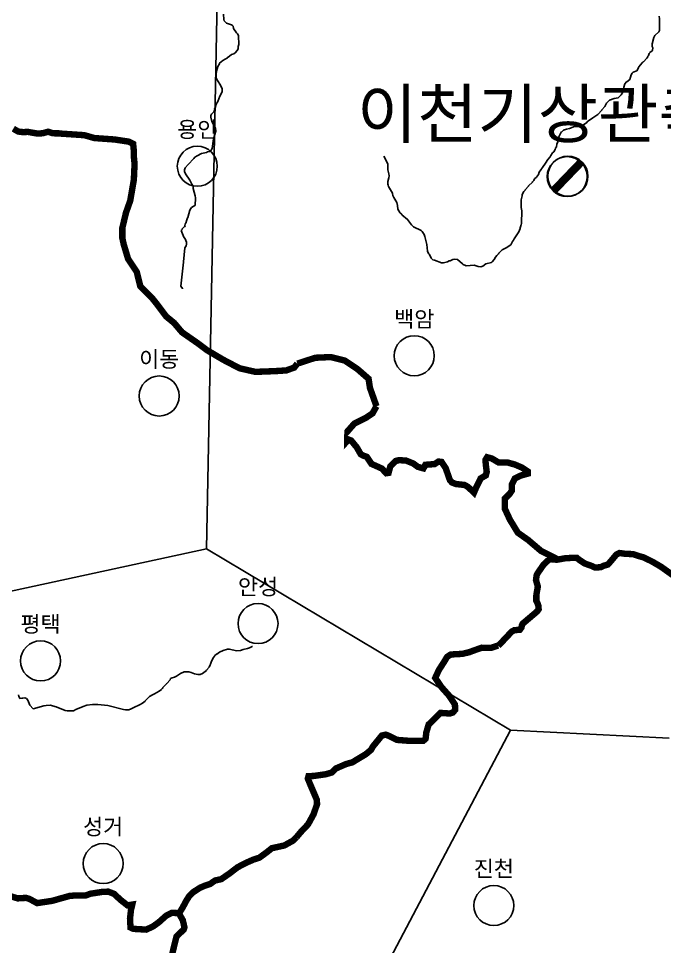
# Model space of a CAD drawing. Header units: millimetres. Extents: x -954552 to 1497340, y -301250 to 736091.
# Drawn here: x 208373 to 248724, y 370346 to 428269 of the extents above; entities that cross this region are included whole.
import ezdxf
from ezdxf.enums import TextEntityAlignment as Align

# ---------------------------------------------------------------- set-up
doc = ezdxf.new("R2010")
doc.units = ezdxf.units.MM
for name, color, linetype in [('2411', 7, 'Continuous'), ('AWS', 4, 'Continuous'), ('AWS명', 2, 'Continuous'), ('EL', 2, 'Continuous'), ('MAIN-RIVER', 5, 'Continuous'), ('Point', 1, 'Continuous'), ('관측소명', 3, 'Continuous'), ('기상청', 1, 'Continuous'), ('티센', 6, 'Continuous')]:
    doc.layers.add(name, color=color, linetype=linetype)
doc.styles.get("Standard").update_dxf_attribs({"font": ''})
doc.styles.get('Standard').set_extended_font_data('Gulim')

# ---------------------------------------------------------------- blocks, each defined once
blk = doc.blocks.new('관측소(기상청)')
at = {"layer": '기상청', "const_width": 500}
blk.add_lwpolyline([(821, 874), (-914, -926)], dxfattribs=at)
at = {"layer": '기상청'}
blk.add_circle((-46, -26), 1250, dxfattribs=at)

msp = doc.modelspace()

# ---------------------------------------------------------------- linework, layer by layer
at = {"layer": '2411', "const_width": 400}
for points in [[(210945, 421091), (210853, 421112), (210662, 421101), (210466, 421124), (210218, 421204), (209901, 421112), (209561, 421089), (209290, 421135), (208962, 421193), (208645, 421181), (208351, 421216), (208045, 421395)], [(238339, 389127), (238339, 389127), (238524, 389302), (239184, 390003), (239339, 390086), (239689, 390116), (239792, 390261), (239813, 390374), (239865, 390498), (239968, 390580), (240762, 391251), (240865, 391395), (240854, 391601), (240803, 391745), (240720, 391921), (240720, 392251), (240736, 392369), (240813, 392813), (240700, 393215), (240741, 393534), (240798, 393637), (241179, 394189), (241504, 394488), (241885, 394596), (241005, 395044), (240195, 395731), (239566, 396172), (239068, 396989), (238750, 397675), (238750, 398297), (239068, 398615), (239191, 398803), (239191, 399179), (239378, 399554), (239754, 399742), (240195, 399865), (240195, 399988), (239819, 400241), (239378, 400429), (238938, 400552), (238374, 400552), (237940, 400805), (237646, 400886), (237541, 400717), (237564, 400413), (237620, 399975), (237564, 399751), (237238, 399560), (236957, 398987), (236823, 398673), (236452, 399032), (236227, 399156), (235699, 399212), (235699, 399212), (235441, 399313), (235318, 399459), (235059, 400200), (234801, 400593), (234610, 400616), (234363, 400458), (233790, 400413), (233667, 400189), (233307, 400290), (233038, 400492), (232589, 400672), (232151, 400705), (231926, 400649), (231600, 400324), (231488, 399908), (231342, 399886), (231072, 400178), (230421, 400470), (230129, 400908), (229904, 400986), (229747, 401076), (229511, 401492), (229152, 401930), (228995, 401986), (228905, 401891), (228919, 402496), (229360, 402995), (230112, 403371), (230488, 403624), (230732, 404068)], [(250147, 393298), (249751, 393415), (249332, 393461), (248517, 394043), (247958, 394370), (247445, 394626), (247119, 394719), (246770, 394835), (246258, 394859), (245908, 394905), (245722, 394812), (245373, 394393), (245186, 394183), (244930, 394113), (244744, 394020), (244394, 393997), (244138, 394113), (243742, 394253), (243393, 394486), (243253, 394602), (242927, 394602), (242531, 394579), (241996, 394486), (241614, 394519)], [(225735, 377160), (225981, 377461), (226460, 377967), (226802, 378596), (227021, 379225), (227007, 379498), (226556, 380551), (226446, 380825), (226487, 380975), (226815, 380989), (227581, 381098), (227950, 381207), (228196, 381454), (228839, 381734), (229236, 381843), (229523, 382021), (230070, 382349), (230384, 382609), (230521, 382841), (230835, 383224), (231068, 383511), (231314, 383566), (231314, 383566), (231492, 383498), (232025, 383238), (232230, 383224), (232750, 383183), (233666, 383190), (233803, 383313), (233844, 383696), (233994, 384202), (234175, 384370), (234175, 384370), (234724, 384926), (235320, 384886), (235512, 384954), (235649, 385118), (235635, 385446), (235266, 386007), (234801, 386526), (234404, 387108), (234637, 387614), (234938, 388078), (235143, 388420), (235375, 388571), (236113, 388612), (236551, 388721), (236838, 388830), (237317, 388995), (237905, 388988), (238335, 389129), (238335, 389129)], [(218406, 372424), (218614, 372752), (218829, 373160), (219037, 373494), (219312, 373754), (219720, 374014), (220017, 374140), (220351, 374252), (220648, 374460), (221042, 374549), (221577, 374920), (222059, 375291), (222601, 375573), (223062, 375774), (223418, 375885), (223901, 376242), (224198, 376479), (224547, 376554), (224978, 376650), (225275, 376814), (225512, 376947), (225735, 377160)], [(207805, 373502), (208318, 373347), (208832, 373378), (209050, 373315), (209532, 373051), (210466, 373191), (211571, 373502), (212006, 373533), (212582, 373533), (212859, 373636), (213629, 373755), (213629, 373755), (213983, 373767), (214341, 373627), (214745, 373253), (215181, 372911), (215477, 372958), (215399, 372631), (215337, 372086), (215368, 371526), (215547, 371444), (216347, 371397), (216768, 371590), (217128, 371848), (217602, 372270), (217942, 372445), (218406, 372424), (218508, 372203), (218633, 371989), (218737, 371541), (218690, 371401), (218239, 370966), (218052, 370203), (217959, 369814)]]:
    msp.add_lwpolyline(points, dxfattribs=at)
at = {"layer": '2411', "linetype": 'Continuous', "const_width": 400}
for points in [[(210493, 421121), (212476, 420990), (213105, 420810), (214363, 420721), (215261, 420586), (215531, 420451), (215576, 420002), (215576, 419643), (215621, 419194), (215576, 418205), (215351, 416903), (215082, 416140), (214857, 415196), (214857, 414568), (214947, 414163), (215217, 413265), (215756, 412457), (215980, 411558), (216699, 410840), (217059, 410391), (217598, 409672), (218092, 409268), (218586, 408684), (219620, 407965), (220159, 407561), (221147, 406977), (222181, 406438), (223169, 406214), (224382, 406259), (225101, 406304), (225595, 406483), (225787, 406729)], [(225787, 406729), (226916, 407095), (227878, 407138), (228752, 406920), (229539, 406395), (230239, 405784), (230326, 405215), (230732, 404068)]]:
    msp.add_lwpolyline(points, dxfattribs=at)
at = {"layer": 'AWS'}
for centre in [(219539, 419049), (233092, 407218), (217160, 404708), (223334, 390502), (209748, 388170), (213660, 375520), (238065, 372899)]:
    msp.add_circle(centre, 1250, dxfattribs=at)
at = {"layer": 'MAIN-RIVER'}
for points in [[(221169, 428542), (221188, 428208), (221224, 428120), (221360, 427978), (221670, 427875), (221720, 427852), (221781, 427789), (221804, 427658), (221990, 427377), (222044, 427320), (222092, 427244), (222115, 427184), (222125, 426653), (222092, 426535), (222083, 426379), (222032, 426280), (221900, 426131), (221822, 426071), (221678, 426023), (221655, 426002), (221475, 425852), (221431, 425840), (221425, 425821), (221135, 425657), (221135, 425657), (220932, 425486), (220919, 425442), (220829, 425276), (220743, 424989), (220709, 424808), (220712, 424640), (220748, 424514), (220945, 424173), (220999, 424101), (221094, 423890), (221091, 423722), (221039, 423566), (220949, 423418), (220822, 423101), (220722, 422921), (220660, 422704), (220613, 422643), (220629, 422621), (220591, 422496), (220563, 422448), (220431, 422302), (220392, 422221), (220387, 422123), (220402, 422010), (220442, 421839), (220685, 421423), (220702, 421248), (220556, 420757), (220459, 420159), (220363, 419991), (220335, 419972), (220335, 419972), (220172, 419947), (220114, 419917), (219811, 419838), (219526, 419702), (219388, 419607), (219325, 419543), (219325, 419530), (218974, 419168), (218784, 418942), (218739, 418830), (218737, 418718), (218811, 418583), (219068, 418176), (219208, 417935), (219272, 417798), (219283, 417663), (219412, 417209), (219435, 417083), (219403, 416609), (219384, 416606), (219187, 416465), (219143, 416420), (219073, 416302), (218941, 415840), (218928, 415827), (218892, 415714), (218879, 415698), (218816, 415506), (218778, 415458), (218764, 415339), (218782, 415313), (218782, 415313), (218782, 415295), (218732, 415283), (218604, 415148), (218566, 415061), (218535, 415038), (218690, 414628), (218781, 414520), (218865, 414319), (218870, 414187), (218843, 414088), (218770, 413963), (218671, 413086), (218677, 413067), (218664, 412873), (218517, 411563), (218607, 411425), (218613, 411392)], [(231192, 419680), (231426, 419245), (231443, 419182), (231438, 418833), (231503, 418582), (231519, 418450), (231511, 418326), (231444, 418089), (231448, 417933), (231460, 417864), (231489, 417783), (231733, 417370), (231733, 417350), (231755, 417226), (231812, 417094), (231996, 416788), (232052, 416605), (232060, 416361), (232194, 416163), (232194, 416144), (232318, 416051), (232326, 416027), (232679, 415733), (232925, 415386), (233048, 415259), (233526, 415045), (233591, 414971), (233715, 414795), (233763, 414657), (233886, 414171), (233918, 413757), (233918, 413757), (233993, 413610), (234029, 413560), (234096, 413461), (234154, 413317), (234252, 413209), (234351, 413189), (234799, 413026), (234924, 413030), (235161, 413082), (235269, 413137), (235329, 413153), (235496, 413226), (235596, 413244), (235802, 413234), (236097, 412961), (236148, 412921), (236289, 412845), (236331, 412839), (236845, 412880), (237087, 412783), (237249, 412774), (237375, 412822), (237565, 412956), (237910, 413041), (237967, 413075), (238095, 413219), (238095, 413238), (238165, 413371), (238252, 413487), (238349, 413592), (238369, 413626), (238369, 413626), (238585, 413842), (238867, 413987), (238907, 414003), (239130, 414153), (239230, 414347), (239295, 414428), (239343, 414512), (239545, 414823), (239621, 414960), (239705, 415164), (239706, 415196), (239758, 415335), (239752, 415364), (239771, 415382), (239787, 415493), (239823, 416268), (239770, 416469), (239766, 416956), (239832, 417205), (239840, 417280), (239942, 417472), (240013, 417554), (240020, 417573), (240237, 417810), (240237, 417823), (240470, 418056), (240471, 418082), (240560, 418167), (240604, 418261), (240737, 418371), (240859, 418528), (240859, 418528), (240905, 418680), (240938, 418742), (241014, 418841), (241036, 418893), (241096, 418970), (241302, 419233), (241436, 419465), (241575, 419639), (241617, 419724), (241737, 419891), (241806, 419947), (241890, 420086), (241910, 420182), (241979, 420268), (242008, 420436), (242072, 420564), (242093, 420695), (242087, 420742), (242124, 420896), (242244, 421139), (242271, 421178), (242297, 421184), (242303, 421203), (242421, 421306), (242594, 421368), (242798, 421401), (242854, 421435), (243080, 421525), (243345, 421539), (243544, 421561), (243866, 421791), (243866, 421791), (243923, 421837), (243935, 421863), (244224, 422055), (244251, 422081), (244561, 422276), (244561, 422288), (244821, 422553), (244822, 422578), (244994, 422781), (245109, 422979), (245295, 423175), (245582, 423277), (245840, 423330), (246007, 423479), (246023, 423503), (246114, 423675), (246191, 423994), (246253, 424191), (246349, 424315), (246373, 424314), (246569, 424467), (246642, 424765), (246706, 424852), (246777, 424913), (246991, 425016), (247042, 425059), (247109, 425220), (247118, 425246), (247328, 425504), (247328, 425516), (247347, 425522), (247347, 425522), (247394, 425572), (247406, 425571), (247621, 425790), (247686, 425873), (247693, 425922), (247723, 425962), (247770, 426085), (247818, 426130), (247818, 426143), (247954, 426263), (247967, 426287), (248001, 426443), (247952, 426525), (247948, 426687), (248068, 427092), (248132, 427209), (248373, 427443), (248406, 427523), (248423, 427823), (248414, 428261), (248395, 428413)], [(222985, 389061), (222960, 389061), (222796, 388988), (222669, 388945), (222409, 388874), (222235, 388814), (221979, 388801), (221561, 388901), (221435, 388901), (221148, 388820), (220923, 388719), (220754, 388595), (220730, 388595), (220645, 388511), (220605, 388457), (220559, 388378), (220437, 388147), (220369, 387974), (220343, 387930), (220343, 387912), (220286, 387801), (220286, 387782), (220111, 387594), (220105, 387575), (219874, 387376), (219712, 387320), (219574, 387319), (219368, 387363), (219148, 387446), (219018, 387482), (218943, 387494), (218943, 387494), (218712, 387488), (218481, 387388), (218250, 387213), (218116, 387155), (217967, 387116), (217967, 387116), (217874, 387066), (217837, 386991), (217630, 386764), (217626, 386747), (217397, 386510), (217388, 386476), (217369, 386470), (217313, 386414), (217307, 386395), (217161, 386280), (216867, 386118), (216867, 386118), (216867, 386118), (216744, 386063), (216557, 385945), (216526, 385923), (216288, 385682), (216276, 385658), (216126, 385538), (215976, 385445), (215542, 385248), (215414, 385170), (215264, 385126), (215055, 385125), (214933, 385145), (213946, 385381), (213328, 385457), (212996, 385457), (212634, 385406), (212407, 385323), (211959, 385137), (211805, 385061), (211805, 385061), (211532, 385051), (211403, 385056), (211278, 385079), (210716, 385313), (210501, 385374), (210372, 385399), (210099, 385391), (209960, 385375), (209278, 385189), (209278, 385189), (209085, 385409), (209002, 385618), (208952, 385718), (208867, 385824), (208773, 385861), (208651, 385855), (208575, 385837), (208461, 385833), (208423, 385880), (208390, 385958), (208367, 386048)]]:
    msp.add_lwpolyline(points, dxfattribs=at)
at = {"layer": '기상청'}
msp.add_circle((242692, 418428), 1250, dxfattribs=at)
at = {"layer": '티센'}
for points in [[(220829, 431595), (220108, 395176)], [(220108, 395176), (182515, 387037)], [(239096, 383849), (220108, 395176)], [(215176, 338493), (239096, 383849)], [(249024, 383341), (239096, 383849)]]:
    msp.add_lwpolyline(points, dxfattribs=at)

# ---------------------------------------------------------------- block references
at = {"layer": 'Point'}
msp.add_blockref('관측소(기상청)', (242692, 418428), dxfattribs=at)

# ---------------------------------------------------------------- texts
at = {"layer": 'AWS명'}
for s, p in [('용인', (219539, 420549)), ('백암', (233092, 408718)), ('이동', (217160, 406208)), ('안성', (223334, 392002)), ('평택', (209748, 389670)), ('성거', (213660, 377020)), ('진천', (238065, 374399))]:
    msp.add_text(s, height=1000, dxfattribs=at).set_placement(p, align=Align.BOTTOM_CENTER)
at = {"layer": 'EL'}
msp.add_text('0.000', height=2.5, dxfattribs=at).set_placement((242692, 418427), align=Align.TOP_CENTER)
at = {"layer": '관측소명'}
msp.add_text('이천기상관측소', height=3000, dxfattribs=at).set_placement((242692, 419928), align=Align.BOTTOM_CENTER)

doc.saveas('drawing.dxf')
